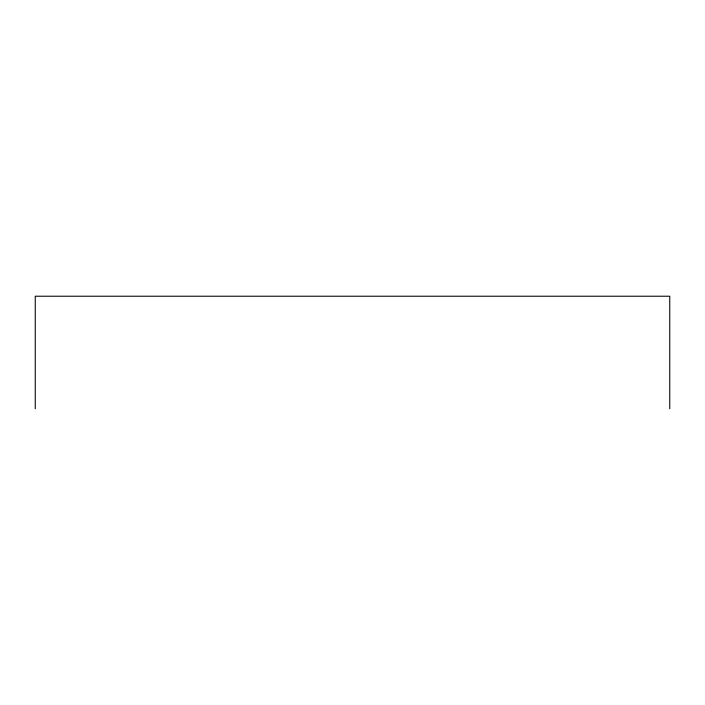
<?xml version="1.0" encoding="UTF-8"?>
<svg xmlns="http://www.w3.org/2000/svg" width="705" height="705" viewBox="0 0 705 705"><rect width="100%" height="100%" fill="white"/><g stroke="black" fill="none" stroke-linecap="round" stroke-linejoin="round"><path stroke-width="1.06" d="M669.75 408.777L669.75 296.223L35.25 296.223L35.25 408.777"/></g></svg>
